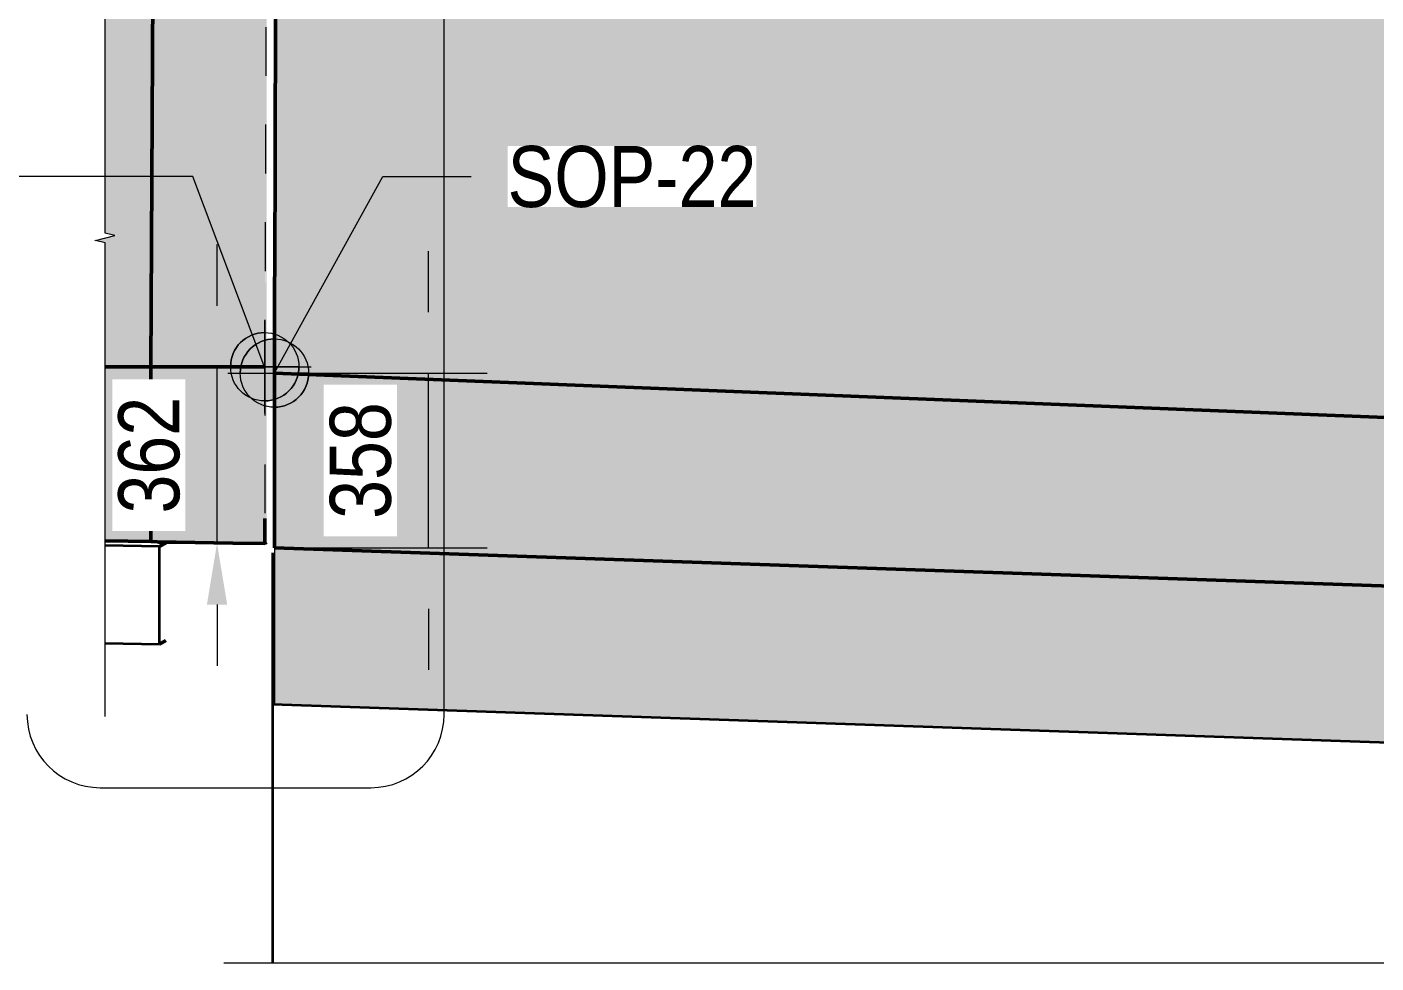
# Model space of a CAD drawing. Header units: metres. Extents: x 0 to 258, y 3 to 25.
# Drawn here: x 243.198 to 245.96, y 20.725 to 22.642 of the extents above; entities that cross this region are included whole.
import ezdxf

# ---------------------------------------------------------------- set-up
doc = ezdxf.new("R2010")
doc.units = ezdxf.units.M
doc.linetypes.add('JacobsDash', pattern=[0.0045, 0.003, -0.0015])
doc.layers.get('Defpoints').update_dxf_attribs({"color": 41})
for name, color, linetype, lineweight in [('A-ANNO-DIMS', 7, 'Continuous', 9), ('A-ANNO-NOTE', 7, 'Continuous', 9), ('A-ANNO-SYMB', 7, 'Continuous', 9), ('A-DETL', 7, 'Continuous', 13), ('A-DETL-GENF', 7, 'Continuous', 9), ('A-FLOR', 7, 'Continuous', 50), ('A-FLOR-HDLN', 7, 'JacobsDash', 18), ('G-ANNO-TEXT', 7, 'Continuous', 9)]:
    doc.layers.add(name, color=color, linetype=linetype, lineweight=lineweight)
doc.styles.add('Arial Narrow_2', font='ARIALN.TTF', dxfattribs={"height": 0.125})
doc.dimstyles.new('Dimension_Standard_O__mm_', dxfattribs={"dimscale": 0.3048, "dimtxt": 0.127929, "dimasz": 0.410105, "dimexe": 0.393701, "dimexo": 0.246063, "dimgap": 0.246063, "dimtad": 1, "dimdec": 0, "dimlfac": 1000, "dimzin": 0, "dimdsep": 46, "dimtxsty": 'Arial Narrow_2', "dimsah": 1, "dimcen": 0.09, "dimaunit": 1, "dimadec": 4, "dimazin": 0, "dimtfac": 1, "dimtdec": 4, "dimtix": 1, "dimtmove": 0, "dimatfit": 3, "dimfxl": 1, "dimtvp": 1, "dimtfill": 1, "dimtolj": 1, "dimtzin": 0, "dimlwd": 18, "dimlwe": 18, "dimarcsym": 2})

# ---------------------------------------------------------------- blocks, each defined once
blk = doc.blocks.new('BREAK LINE - INPUT VIEW SCALE_R13 - Std Break-8052702-DRG-2873172 - ELEVATION - SOUTH WEST END')
at = {"layer": 'A-DETL-GENF'}
for p, q in [((-1101.3847, 22.2202), (-1101.3847, 23.1902)), ((-1101.4047, 22.2052), (-1101.3647, 22.2152)), ((-1101.3647, 22.2152), (-1101.3847, 22.2202)), ((-1101.3847, 22.2002), (-1101.4047, 22.2052)), ((-1101.3847, 21.2302), (-1101.3847, 22.2002))]:
    blk.add_line(p, q, dxfattribs=at)
blk = doc.blocks.new('CS_DET_BreakLine_ViewScale - Std Break-8191813-DRG-2873172 - ELEVATION - SOUTH WEST END')
at = {"layer": 'A-DETL-GENF'}
blk.add_line((-1096.2048, 20.7251), (-1101.1418, 20.7251), dxfattribs=at)
blk = doc.blocks.new('CS_SYMB_SETOUT POINT - 5mm-2022283-DRG-2873172 - ELEVATION - SOUTH WEST END')
at = {"layer": 'A-ANNO-NOTE'}
h = blk.add_hatch(color=256, dxfattribs=at)
edge = h.paths.add_edge_path()
edge.add_line((-1091.2678, 21.612), (-1091.2678, 21.542))
edge.add_line((-1091.2678, 21.542), (-1091.3378, 21.542))
edge.add_arc((-1091.2678, 21.542), 0.07, 90, 180, ccw=False)
h = blk.add_hatch(color=256, dxfattribs=at)
edge = h.paths.add_edge_path()
edge.add_line((-1091.2678, 21.472), (-1091.2678, 21.542))
edge.add_line((-1091.2678, 21.542), (-1091.1978, 21.542))
edge.add_arc((-1091.2678, 21.542), 0.07, 270, 360, ccw=False)
for p, q in [((-1091.2678, 21.447), (-1091.2678, 21.637)), ((-1091.2678, 21.542), (-1091.2678, 21.612)), ((-1091.3628, 21.542), (-1091.1728, 21.542)), ((-1091.3378, 21.542), (-1091.2678, 21.542)), ((-1091.1978, 21.542), (-1091.2678, 21.542)), ((-1091.2678, 21.542), (-1091.2678, 21.472))]:
    blk.add_line(p, q, dxfattribs=at)
blk.add_circle((-1091.2678, 21.542), 0.07, dxfattribs=at)
for start, end in [(90, 180), (270, 360)]:
    blk.add_arc((-1091.2678, 21.542), 0.07, start, end, dxfattribs=at)
blk = doc.blocks.new('DIMBLOCK57-DRG-2873172 - ELEVATION - SOUTH WEST END')
at = {"layer": 'A-ANNO-DIMS', "color": 0, "lineweight": 18, "transparency": 16777216}
for p, q in [((244.0202, 22.0582), (244.0202, 22.1832)), ((243.7794, 21.9332), (244.1402, 21.9332)), ((244.0202, 21.5754), (244.0202, 21.9332)), ((243.7795, 21.5754), (244.1402, 21.5754)), ((244.0202, 21.4504), (244.0202, 21.3254))]:
    blk.add_line(p, q, dxfattribs=at)
at = {"layer": 'A-ANNO-DIMS', "color": 0, "transparency": 16777216}
for points in [[(243.9993, 22.0582), (244.041, 22.0582), (244.0202, 21.9332)], [(243.9993, 21.4504), (244.041, 21.4504), (244.0202, 21.5754)]]:
    blk.add_solid(points, dxfattribs=at)
at = {"layer": 'Defpoints', "color": 0, "transparency": 16777216}
for p in [(243.7044, 21.9332), (244.0202, 21.9332), (243.7045, 21.5754)]:
    blk.add_point(p, dxfattribs=at)
at = {"layer": 'A-ANNO-DIMS', "color": 0, "lineweight": 18, "transparency": 16777216, "insert": (243.8813, 21.7543), "char_height": 0.125, "width": 0.285099, "attachment_point": 5, "rotation": 90, "style": 'Arial Narrow_2', "bg_fill": 3, "box_fill_scale": 1.1, "bg_fill_color": 256, "bg_fill_true_color": 13158600, "bg_fill_transparency": 0}
blk.add_mtext('\\A1;358', dxfattribs=at)
blk = doc.blocks.new('DIMBLOCK58-DRG-2873172 - ELEVATION - SOUTH WEST END')
at = {"layer": 'A-ANNO-DIMS', "color": 0, "lineweight": 18, "transparency": 16777216}
for p, q in [((243.587, 22.0714), (243.587, 22.1964)), ((243.6097, 21.9464), (243.467, 21.9464)), ((243.587, 21.5841), (243.587, 21.9464)), ((243.6098, 21.5841), (243.467, 21.5841)), ((243.587, 21.4591), (243.587, 21.3341))]:
    blk.add_line(p, q, dxfattribs=at)
at = {"layer": 'A-ANNO-DIMS', "color": 0, "transparency": 16777216}
for points in [[(243.5662, 22.0714), (243.6079, 22.0714), (243.587, 21.9464)], [(243.5662, 21.4591), (243.6079, 21.4591), (243.587, 21.5841)]]:
    blk.add_solid(points, dxfattribs=at)
at = {"layer": 'Defpoints', "color": 0, "transparency": 16777216}
for p in [(243.587, 21.9464), (243.6847, 21.9464), (243.6848, 21.5841)]:
    blk.add_point(p, dxfattribs=at)
at = {"layer": 'A-ANNO-DIMS', "color": 0, "lineweight": 18, "transparency": 16777216, "insert": (243.4482, 21.7652), "char_height": 0.125, "width": 0.285099, "attachment_point": 5, "rotation": 90, "style": 'Arial Narrow_2', "bg_fill": 3, "box_fill_scale": 1.1, "bg_fill_color": 256, "bg_fill_true_color": 13158600, "bg_fill_transparency": 0}
blk.add_mtext('\\A1;362', dxfattribs=at)

msp = doc.modelspace()

# ---------------------------------------------------------------- hatches: boundary and pattern name
at = {"layer": 'A-DETL-GENF', "true_color": 0xc0c0c0}
msp.add_hatch(color=9, dxfattribs=at).paths.add_polyline_path([(253.4748, 20.9198), (253.4748, 21.2404), (253.4748, 21.2404), (243.7045, 21.5754), (243.7045, 21.2543), (253.4748, 20.9198)])
at = {"layer": 'A-FLOR', "lineweight": 5, "true_color": 0xc0c0c0}
for points in [[(243.378, 21.9464), (243.4514, 21.9464), (243.4579, 23.1487), (243.358, 23.1487), (243.358, 22.2202), (243.378, 22.2152), (243.3394, 22.2052), (243.3394, 22.2049), (243.358, 22.2002), (243.358, 21.9464)], [(243.4514, 21.9464), (243.6847, 21.9464), (243.6886, 23.1487), (243.4579, 23.1487), (243.4549, 22.6008)], [(243.6848, 21.5841), (243.6887, 21.5864), (243.6887, 21.5897), (243.6886, 23.1487), (243.6886, 23.1487), (243.6847, 21.8171), (243.6848, 21.5844)], [(253.4748, 21.542), (253.4788, 22.7266), (243.7084, 23.1202), (243.7049, 21.9332), (253.0439, 21.5592)], [(243.3394, 22.2049), (243.3394, 22.2056), (243.338, 22.2052)], [(243.4516, 21.5881), (243.4514, 21.9464), (243.358, 21.9464), (243.358, 21.5898), (243.4514, 21.5881)], [(243.6848, 21.5841), (243.6847, 21.9464), (243.4514, 21.9464), (243.4516, 21.5881), (243.6847, 21.5841)], [(253.4748, 21.2409), (253.4748, 21.542), (243.7044, 21.9332), (243.7045, 21.5754), (252.6474, 21.2692)]]:
    msp.add_hatch(color=9, dxfattribs=at).paths.add_polyline_path(points)

# ---------------------------------------------------------------- linework, layer by layer
at = {"layer": 'A-ANNO-SYMB', "lineweight": 18}
for p, q in [((244.0521, 21.2342), (244.0521, 23.197)), ((243.3478, 21.0842), (243.9021, 21.0842))]:
    msp.add_line(p, q, dxfattribs=at)
for centre, start, end in [((243.3478, 21.2342), 180, 270), ((243.9021, 21.2342), 270, 0)]:
    msp.add_arc(centre, 0.15, start, end, dxfattribs=at)
at = {"layer": 'A-DETL', "lineweight": 9}
for p, q in [((253.4748, 21.2409), (243.7045, 21.5754)), ((243.7045, 21.5754), (243.7045, 21.2543)), ((243.7045, 21.2543), (253.4748, 20.9198))]:
    msp.add_line(p, q, dxfattribs=at)
at = {"layer": 'A-DETL', "lineweight": 35}
for p, q in [((243.7008, 21.5651), (243.7008, 20.7251)), ((253.4748, 20.9198), (243.7008, 21.2544))]:
    msp.add_line(p, q, dxfattribs=at)
at = {"layer": 'A-FLOR'}
for p, q in [((243.4579, 23.1486), (243.4514, 21.9464)), ((243.3393, 22.2056), (243.3393, 22.2049)), ((243.358, 21.9464), (243.4514, 21.9464)), ((243.4514, 21.9464), (243.6847, 21.9464)), ((243.4514, 21.9464), (243.4516, 21.5881)), ((243.7044, 21.9332), (253.4748, 21.542)), ((243.6847, 21.6352), (243.6848, 21.5841)), ((243.4516, 21.5881), (243.358, 21.5898)), ((243.4642, 21.5879), (243.4516, 21.5881)), ((243.6195, 21.5851), (243.4642, 21.5879)), ((243.482, 21.5854), (243.4689, 21.5784)), ((243.6848, 21.5841), (243.6195, 21.5851)), ((243.6888, 21.5864), (243.6848, 21.5841)), ((243.7045, 21.5754), (253.4748, 21.2404)), ((243.4689, 21.3784), (243.482, 21.3854))]:
    msp.add_line(p, q, dxfattribs=at)
at = {"layer": 'A-FLOR', "lineweight": 35}
for p, q in [((243.4689, 21.5784), (243.358, 21.5803)), ((243.4689, 21.3784), (243.4689, 21.5784)), ((243.358, 21.3803), (243.4689, 21.3784))]:
    msp.add_line(p, q, dxfattribs=at)
at = {"layer": 'A-FLOR', "flags": 128}
for points in [[(243.7044, 21.9332), (243.7049, 22.0651), (243.7053, 22.197), (243.7058, 22.3289), (243.7062, 22.4608), (243.7066, 22.5926), (243.7071, 22.7245), (243.7075, 22.8564), (243.708, 22.9883), (243.7084, 23.1202)], [(243.7045, 21.5754), (243.7045, 21.647), (243.7045, 21.7185), (243.7045, 21.7901), (243.7045, 21.8617), (243.7044, 21.9332)]]:
    msp.add_lwpolyline(points, dxfattribs=at)
at = {"layer": 'A-FLOR-HDLN'}
for p, q in [((243.687, 22.6422), (243.6847, 21.9464)), ((243.6847, 21.9464), (243.6847, 21.6352))]:
    msp.add_line(p, q, dxfattribs=at)
at = {"layer": 'G-ANNO-TEXT'}
for p, q in [((243.5375, 22.336), (243.1126, 22.336)), ((243.6849, 21.9439), (243.5375, 22.336)), ((243.7047, 21.9338), (243.9266, 22.336)), ((243.9266, 22.336), (244.1071, 22.336))]:
    msp.add_line(p, q, dxfattribs=at)

# ---------------------------------------------------------------- block references
at = {"layer": 'A-ANNO-NOTE'}
for p in [(1334.9524, 0.4044), (1334.9722, 0.3913)]:
    msp.add_blockref('CS_SYMB_SETOUT POINT - 5mm-2022283-DRG-2873172 - ELEVATION - SOUTH WEST END', p, dxfattribs=at)
at = {"layer": 'A-DETL-GENF'}
for name in ['BREAK LINE - INPUT VIEW SCALE_R13 - Std Break-8052702-DRG-2873172 - ELEVATION - SOUTH WEST END', 'CS_DET_BreakLine_ViewScale - Std Break-8191813-DRG-2873172 - ELEVATION - SOUTH WEST END']:
    msp.add_blockref(name, (1344.7426, 0), dxfattribs=at)

# ---------------------------------------------------------------- next in the draw order: texts
at = {"layer": 'G-ANNO-TEXT', "insert": (244.1821, 22.3985), "char_height": 0.125, "attachment_point": 1, "style": 'Arial Narrow_2', "bg_fill": 3, "box_fill_scale": 1, "bg_fill_color": 256, "bg_fill_true_color": 13158600, "bg_fill_transparency": 0}
msp.add_mtext('SOP-22', dxfattribs=at)

# ---------------------------------------------------------------- next in the draw order: dimensions: what is measured, and where the dimension line sits
at = {"layer": 'A-ANNO-DIMS', "lineweight": 18}
for base, p1, p2, override, picture, middle in [((243.587, 21.9464), (243.6848, 21.5841), (243.6847, 21.9464), {"dimpost": '<>', "dimfxl": 0.362324}, 'DIMBLOCK58-DRG-2873172 - ELEVATION - SOUTH WEST END', (243.4482, 21.7652)), ((244.0202, 21.9332), (243.7045, 21.5754), (243.7044, 21.9332), {"dimpost": '<>', "dimfxl": 0.357822}, 'DIMBLOCK57-DRG-2873172 - ELEVATION - SOUTH WEST END', (243.8813, 21.7543))]:
    dim = msp.add_linear_dim(base=base, p1=p1, p2=p2, angle=90, dimstyle='Dimension_Standard_O__mm_', override=override, dxfattribs=at)
    dim.commit()
    dim.dimension.update_dxf_attribs({"geometry": picture, "text_midpoint": middle})

doc.saveas('drawing.dxf')
